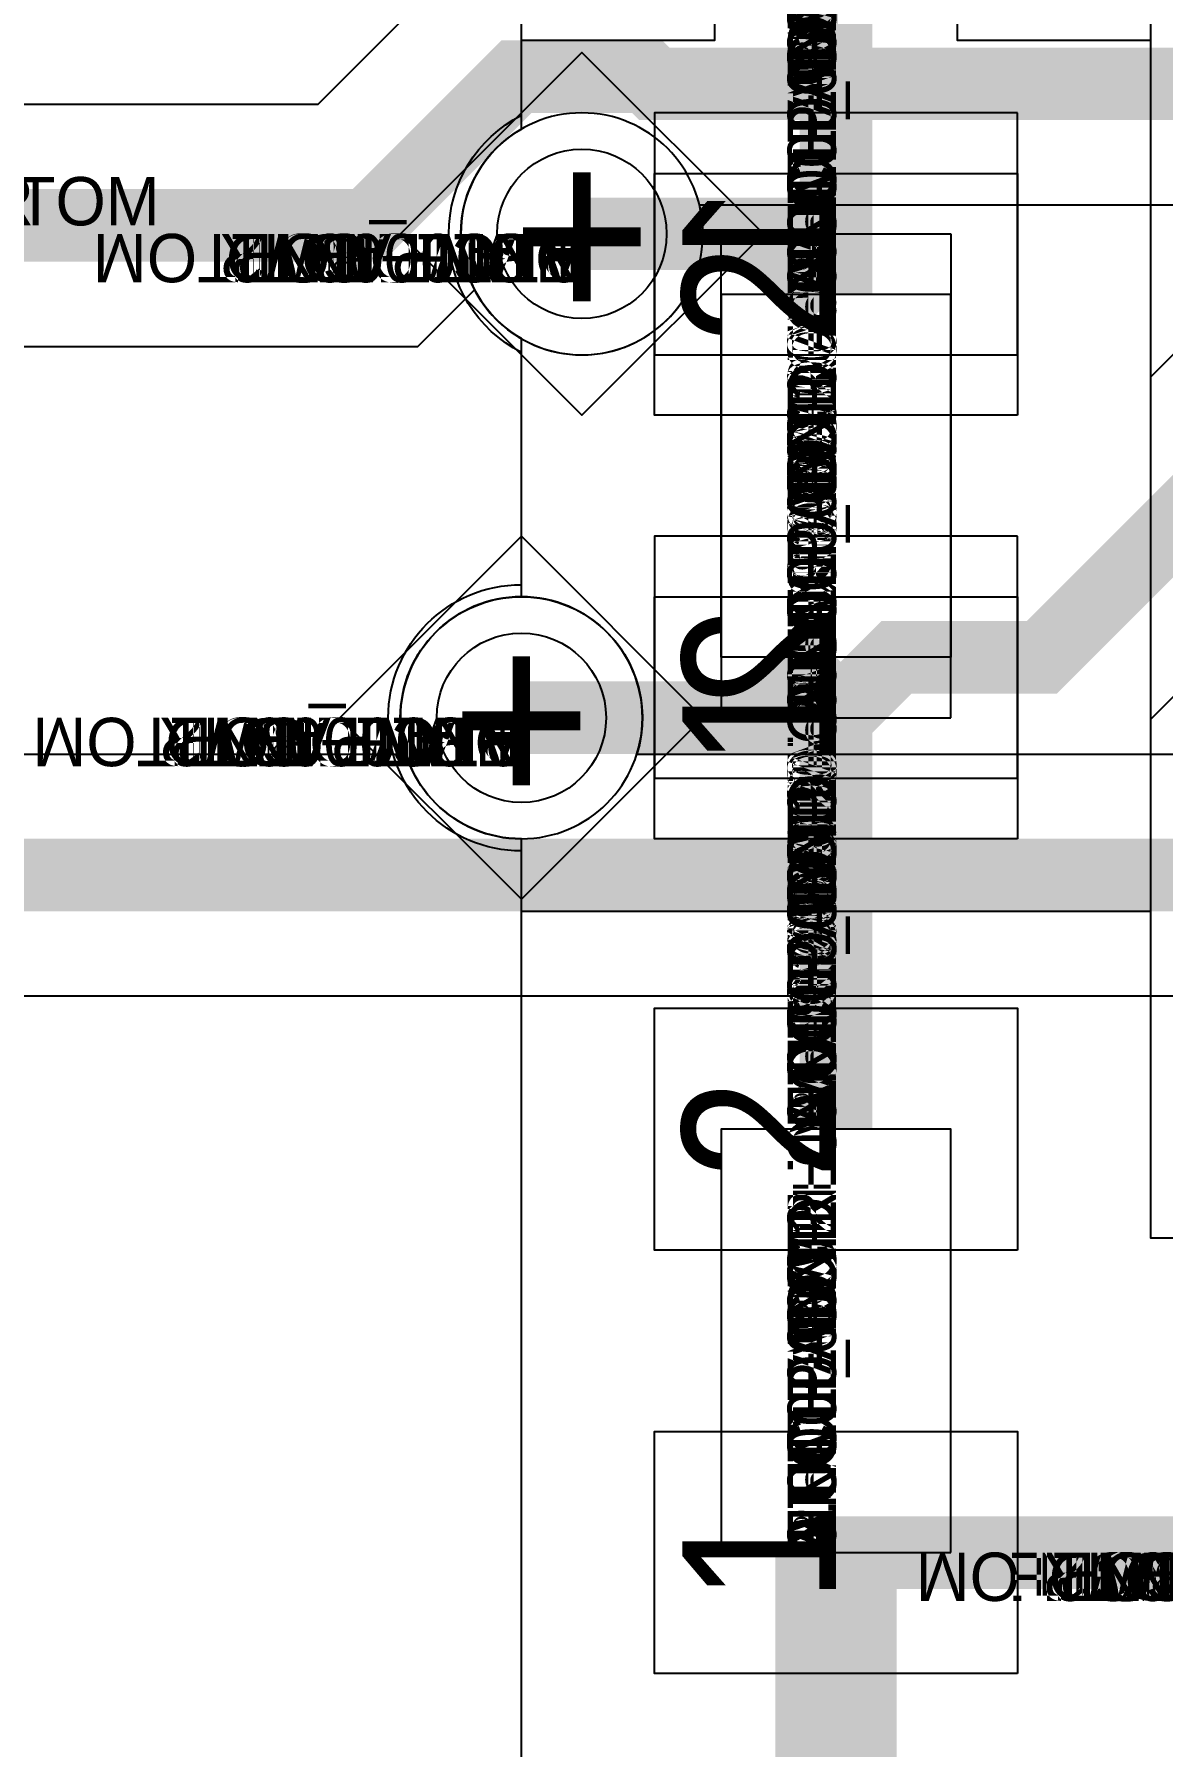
# Model space of a CAD drawing. Extents: x 0 to 323, y 0 to 320.
# Drawn here: x 41.05 to 45.71, y 171.6 to 178.68 of the extents above; entities that cross this region are included whole.
import ezdxf
from ezdxf.enums import TextEntityAlignment as Align

# ---------------------------------------------------------------- set-up
doc = ezdxf.new("R2010")
doc.units = 0
doc.header["$MEASUREMENT"] = 0
doc.layers.get('0').update_dxf_attribs({"linetype": 'CONTINUOUS'})
for name, color, linetype in [('CDN_FIGURES', 7, 'CONTINUOUS'), ('ETCH_BOTTOM', 7, 'CONTINUOUS'), ('ETCH_GND', 3, 'CONTINUOUS'), ('ETCH_INT1', 4, 'CONTINUOUS'), ('ETCH_INT2', 5, 'CONTINUOUS'), ('ETCH_PWR', 6, 'CONTINUOUS'), ('ETCH_TOP', 2, 'CONTINUOUS'), ('MANUFACTURING_NCLEGEND-1-6', 8, 'CONTINUOUS'), ('PACKAGE_GEOMETRY_ASSEMBLY_TOP', 11, 'CONTINUOUS'), ('PACKAGE_GEOMETRY_PIN_NUMBER', 9, 'CONTINUOUS')]:
    doc.layers.add(name, color=color, linetype=linetype)

# ---------------------------------------------------------------- blocks, each defined once
blk = doc.blocks.new('PAD_INFO')
for tag in ['SHAPE_TYPE', 'PAD_HEIGHT', 'PAD_LAYER', 'PAD_TYPE', 'PAD_WIDTH']:
    blk.add_attdef(tag, (0, 0), '', height=0.2)
at = {"flags": 2}
blk.add_attdef('CDN_TYPE', (0, 0), '', height=0.2, dxfattribs=at)
blk = doc.blocks.new('DRILL_INFO')
at = {"flags": 2}
blk.add_attdef('CDN_TYPE', (0, 0), '', height=0.2, dxfattribs=at)
for tag in ['FSHAPE', 'FCHAR', 'DRILL_HEIGHT', 'DIAMETER', 'PLATED', 'DRILL_WIDTH']:
    blk.add_attdef(tag, (0, 0), '', height=0.2)
blk = doc.blocks.new('VIA0700X0300')
at = {"layer": 'ETCH_BOTTOM'}
blk.add_circle((0, 0), 0.35, dxfattribs=at)
at = {"layer": 'ETCH_GND'}
blk.add_circle((0, 0), 0.35, dxfattribs=at)
at = {"layer": 'ETCH_INT1'}
blk.add_circle((0, 0), 0.35, dxfattribs=at)
at = {"layer": 'ETCH_INT2'}
blk.add_circle((0, 0), 0.35, dxfattribs=at)
at = {"layer": 'ETCH_PWR'}
blk.add_circle((0, 0), 0.35, dxfattribs=at)
at = {"layer": 'ETCH_TOP'}
blk.add_circle((0, 0), 0.35, dxfattribs=at)
ref = blk.add_blockref('PAD_INFO', (0, 0))
ref.add_attrib('PAD_LAYER', 'ETCH_TOP', (0, 0), dxfattribs={"height": 0.2})
ref.add_attrib('SHAPE_TYPE', 'NULL', (0, 0), dxfattribs={"height": 0.2})
ref.add_attrib('PAD_TYPE', 'ANTIPAD', (0, 0), dxfattribs={"height": 0.2})
ref.add_attrib('PAD_WIDTH', '0.000000', (0, 0), dxfattribs={"height": 0.2})
ref.add_attrib('PAD_HEIGHT', '0.000000', (0, 0), dxfattribs={"height": 0.2})
ref = blk.add_blockref('PAD_INFO', (0, 0))
ref.add_attrib('PAD_LAYER', 'ETCH_GND', (0, 0), dxfattribs={"height": 0.2})
ref.add_attrib('SHAPE_TYPE', 'NULL', (0, 0), dxfattribs={"height": 0.2})
ref.add_attrib('PAD_TYPE', 'ANTIPAD', (0, 0), dxfattribs={"height": 0.2})
ref.add_attrib('PAD_WIDTH', '0.000000', (0, 0), dxfattribs={"height": 0.2})
ref.add_attrib('PAD_HEIGHT', '0.000000', (0, 0), dxfattribs={"height": 0.2})
ref = blk.add_blockref('PAD_INFO', (0, 0))
ref.add_attrib('PAD_LAYER', 'ETCH_INT1', (0, 0), dxfattribs={"height": 0.2})
ref.add_attrib('SHAPE_TYPE', 'NULL', (0, 0), dxfattribs={"height": 0.2})
ref.add_attrib('PAD_TYPE', 'ANTIPAD', (0, 0), dxfattribs={"height": 0.2})
ref.add_attrib('PAD_WIDTH', '0.000000', (0, 0), dxfattribs={"height": 0.2})
ref.add_attrib('PAD_HEIGHT', '0.000000', (0, 0), dxfattribs={"height": 0.2})
ref = blk.add_blockref('PAD_INFO', (0, 0))
ref.add_attrib('PAD_LAYER', 'ETCH_INT2', (0, 0), dxfattribs={"height": 0.2})
ref.add_attrib('SHAPE_TYPE', 'NULL', (0, 0), dxfattribs={"height": 0.2})
ref.add_attrib('PAD_TYPE', 'ANTIPAD', (0, 0), dxfattribs={"height": 0.2})
ref.add_attrib('PAD_WIDTH', '0.000000', (0, 0), dxfattribs={"height": 0.2})
ref.add_attrib('PAD_HEIGHT', '0.000000', (0, 0), dxfattribs={"height": 0.2})
ref = blk.add_blockref('PAD_INFO', (0, 0))
ref.add_attrib('PAD_LAYER', 'ETCH_PWR', (0, 0), dxfattribs={"height": 0.2})
ref.add_attrib('SHAPE_TYPE', 'NULL', (0, 0), dxfattribs={"height": 0.2})
ref.add_attrib('PAD_TYPE', 'ANTIPAD', (0, 0), dxfattribs={"height": 0.2})
ref.add_attrib('PAD_WIDTH', '0.000000', (0, 0), dxfattribs={"height": 0.2})
ref.add_attrib('PAD_HEIGHT', '0.000000', (0, 0), dxfattribs={"height": 0.2})
ref = blk.add_blockref('PAD_INFO', (0, 0))
ref.add_attrib('PAD_LAYER', 'ETCH_BOTTOM', (0, 0), dxfattribs={"height": 0.2})
ref.add_attrib('SHAPE_TYPE', 'NULL', (0, 0), dxfattribs={"height": 0.2})
ref.add_attrib('PAD_TYPE', 'ANTIPAD', (0, 0), dxfattribs={"height": 0.2})
ref.add_attrib('PAD_WIDTH', '0.000000', (0, 0), dxfattribs={"height": 0.2})
ref.add_attrib('PAD_HEIGHT', '0.000000', (0, 0), dxfattribs={"height": 0.2})
ref = blk.add_blockref('PAD_INFO', (0, 0))
ref.add_attrib('PAD_LAYER', 'ETCH_TOP', (0, 0), dxfattribs={"height": 0.2})
ref.add_attrib('SHAPE_TYPE', 'NULL', (0, 0), dxfattribs={"height": 0.2})
ref.add_attrib('PAD_TYPE', 'THERMAL', (0, 0), dxfattribs={"height": 0.2})
ref.add_attrib('PAD_WIDTH', '0.000000', (0, 0), dxfattribs={"height": 0.2})
ref.add_attrib('PAD_HEIGHT', '0.000000', (0, 0), dxfattribs={"height": 0.2})
ref = blk.add_blockref('PAD_INFO', (0, 0))
ref.add_attrib('PAD_LAYER', 'ETCH_GND', (0, 0), dxfattribs={"height": 0.2})
ref.add_attrib('SHAPE_TYPE', 'NULL', (0, 0), dxfattribs={"height": 0.2})
ref.add_attrib('PAD_TYPE', 'THERMAL', (0, 0), dxfattribs={"height": 0.2})
ref.add_attrib('PAD_WIDTH', '0.000000', (0, 0), dxfattribs={"height": 0.2})
ref.add_attrib('PAD_HEIGHT', '0.000000', (0, 0), dxfattribs={"height": 0.2})
ref = blk.add_blockref('PAD_INFO', (0, 0))
ref.add_attrib('PAD_LAYER', 'ETCH_INT1', (0, 0), dxfattribs={"height": 0.2})
ref.add_attrib('SHAPE_TYPE', 'NULL', (0, 0), dxfattribs={"height": 0.2})
ref.add_attrib('PAD_TYPE', 'THERMAL', (0, 0), dxfattribs={"height": 0.2})
ref.add_attrib('PAD_WIDTH', '0.000000', (0, 0), dxfattribs={"height": 0.2})
ref.add_attrib('PAD_HEIGHT', '0.000000', (0, 0), dxfattribs={"height": 0.2})
ref = blk.add_blockref('PAD_INFO', (0, 0))
ref.add_attrib('PAD_LAYER', 'ETCH_INT2', (0, 0), dxfattribs={"height": 0.2})
ref.add_attrib('SHAPE_TYPE', 'NULL', (0, 0), dxfattribs={"height": 0.2})
ref.add_attrib('PAD_TYPE', 'THERMAL', (0, 0), dxfattribs={"height": 0.2})
ref.add_attrib('PAD_WIDTH', '0.000000', (0, 0), dxfattribs={"height": 0.2})
ref.add_attrib('PAD_HEIGHT', '0.000000', (0, 0), dxfattribs={"height": 0.2})
ref = blk.add_blockref('PAD_INFO', (0, 0))
ref.add_attrib('PAD_LAYER', 'ETCH_PWR', (0, 0), dxfattribs={"height": 0.2})
ref.add_attrib('SHAPE_TYPE', 'NULL', (0, 0), dxfattribs={"height": 0.2})
ref.add_attrib('PAD_TYPE', 'THERMAL', (0, 0), dxfattribs={"height": 0.2})
ref.add_attrib('PAD_WIDTH', '0.000000', (0, 0), dxfattribs={"height": 0.2})
ref.add_attrib('PAD_HEIGHT', '0.000000', (0, 0), dxfattribs={"height": 0.2})
ref = blk.add_blockref('PAD_INFO', (0, 0))
ref.add_attrib('PAD_LAYER', 'ETCH_BOTTOM', (0, 0), dxfattribs={"height": 0.2})
ref.add_attrib('SHAPE_TYPE', 'NULL', (0, 0), dxfattribs={"height": 0.2})
ref.add_attrib('PAD_TYPE', 'THERMAL', (0, 0), dxfattribs={"height": 0.2})
ref.add_attrib('PAD_WIDTH', '0.000000', (0, 0), dxfattribs={"height": 0.2})
ref.add_attrib('PAD_HEIGHT', '0.000000', (0, 0), dxfattribs={"height": 0.2})
ref = blk.add_blockref('PAD_INFO', (0, 0))
ref.add_attrib('PAD_LAYER', 'ETCH_TOP', (0, 0), dxfattribs={"height": 0.2})
ref.add_attrib('SHAPE_TYPE', 'CIRCLE', (0, 0), dxfattribs={"height": 0.2})
ref.add_attrib('PAD_TYPE', 'REGULAR', (0, 0), dxfattribs={"height": 0.2})
ref.add_attrib('PAD_WIDTH', '0.700000', (0, 0), dxfattribs={"height": 0.2})
ref.add_attrib('PAD_HEIGHT', '0.700000', (0, 0), dxfattribs={"height": 0.2})
ref = blk.add_blockref('PAD_INFO', (0, 0))
ref.add_attrib('PAD_LAYER', 'ETCH_GND', (0, 0), dxfattribs={"height": 0.2})
ref.add_attrib('SHAPE_TYPE', 'CIRCLE', (0, 0), dxfattribs={"height": 0.2})
ref.add_attrib('PAD_TYPE', 'REGULAR', (0, 0), dxfattribs={"height": 0.2})
ref.add_attrib('PAD_WIDTH', '0.700000', (0, 0), dxfattribs={"height": 0.2})
ref.add_attrib('PAD_HEIGHT', '0.700000', (0, 0), dxfattribs={"height": 0.2})
ref = blk.add_blockref('PAD_INFO', (0, 0))
ref.add_attrib('PAD_LAYER', 'ETCH_INT1', (0, 0), dxfattribs={"height": 0.2})
ref.add_attrib('SHAPE_TYPE', 'CIRCLE', (0, 0), dxfattribs={"height": 0.2})
ref.add_attrib('PAD_TYPE', 'REGULAR', (0, 0), dxfattribs={"height": 0.2})
ref.add_attrib('PAD_WIDTH', '0.700000', (0, 0), dxfattribs={"height": 0.2})
ref.add_attrib('PAD_HEIGHT', '0.700000', (0, 0), dxfattribs={"height": 0.2})
ref = blk.add_blockref('PAD_INFO', (0, 0))
ref.add_attrib('PAD_LAYER', 'ETCH_INT2', (0, 0), dxfattribs={"height": 0.2})
ref.add_attrib('SHAPE_TYPE', 'CIRCLE', (0, 0), dxfattribs={"height": 0.2})
ref.add_attrib('PAD_TYPE', 'REGULAR', (0, 0), dxfattribs={"height": 0.2})
ref.add_attrib('PAD_WIDTH', '0.700000', (0, 0), dxfattribs={"height": 0.2})
ref.add_attrib('PAD_HEIGHT', '0.700000', (0, 0), dxfattribs={"height": 0.2})
ref = blk.add_blockref('PAD_INFO', (0, 0))
ref.add_attrib('PAD_LAYER', 'ETCH_PWR', (0, 0), dxfattribs={"height": 0.2})
ref.add_attrib('SHAPE_TYPE', 'CIRCLE', (0, 0), dxfattribs={"height": 0.2})
ref.add_attrib('PAD_TYPE', 'REGULAR', (0, 0), dxfattribs={"height": 0.2})
ref.add_attrib('PAD_WIDTH', '0.700000', (0, 0), dxfattribs={"height": 0.2})
ref.add_attrib('PAD_HEIGHT', '0.700000', (0, 0), dxfattribs={"height": 0.2})
ref = blk.add_blockref('PAD_INFO', (0, 0))
ref.add_attrib('PAD_LAYER', 'ETCH_BOTTOM', (0, 0), dxfattribs={"height": 0.2})
ref.add_attrib('SHAPE_TYPE', 'CIRCLE', (0, 0), dxfattribs={"height": 0.2})
ref.add_attrib('PAD_TYPE', 'REGULAR', (0, 0), dxfattribs={"height": 0.2})
ref.add_attrib('PAD_WIDTH', '0.700000', (0, 0), dxfattribs={"height": 0.2})
ref.add_attrib('PAD_HEIGHT', '0.700000', (0, 0), dxfattribs={"height": 0.2})
ref = blk.add_blockref('DRILL_INFO', (0, 0))
ref.add_attrib('DIAMETER', '0.300000', (0, 0), dxfattribs={"height": 0.2})
ref.add_attrib('PLATED', 'PLATED', (0, 0), dxfattribs={"height": 0.2})
ref.add_attrib('FSHAPE', 'DIAMOND', (0, 0), dxfattribs={"height": 0.2})
ref.add_attrib('FCHAR', '+', (0, 0), dxfattribs={"height": 0.2})
ref.add_attrib('DRILL_WIDTH', '1.500000', (0, 0), dxfattribs={"height": 0.2})
ref.add_attrib('DRILL_HEIGHT', '1.500000', (0, 0), dxfattribs={"height": 0.2})
for tag in ['CDN_TYPE', 'PIN']:
    blk.add_attdef(tag, (0, 0), '', height=0.2)
at = {"flags": 2}
for tag in ['PSTKNAME', 'BBV']:
    blk.add_attdef(tag, (0, 0), '', height=0.2, dxfattribs=at)
blk = doc.blocks.new('FIGURE_DIAMOND')
at = {"layer": 'CDN_FIGURES'}
blk.add_lwpolyline([(-0.5, 0), (0, 0.5), (0.5, 0), (0, -0.5)], close=True, dxfattribs=at)
blk = doc.blocks.new('RC1000X1500TS')
at = {"layer": 'ETCH_TOP'}
blk.add_lwpolyline([(-0.5, -0.75), (-0.5, 0.75), (0.5, 0.75), (0.5, -0.75)], close=True, dxfattribs=at)
ref = blk.add_blockref('PAD_INFO', (0, 0))
ref.add_attrib('PAD_LAYER', 'ETCH_TOP', (0, 0), dxfattribs={"height": 0.2})
ref.add_attrib('SHAPE_TYPE', 'NULL', (0, 0), dxfattribs={"height": 0.2})
ref.add_attrib('PAD_TYPE', 'ANTIPAD', (0, 0), dxfattribs={"height": 0.2})
ref.add_attrib('PAD_WIDTH', '0.000000', (0, 0), dxfattribs={"height": 0.2})
ref.add_attrib('PAD_HEIGHT', '0.000000', (0, 0), dxfattribs={"height": 0.2})
ref = blk.add_blockref('PAD_INFO', (0, 0))
ref.add_attrib('PAD_LAYER', 'ETCH_GND', (0, 0), dxfattribs={"height": 0.2})
ref.add_attrib('SHAPE_TYPE', 'NULL', (0, 0), dxfattribs={"height": 0.2})
ref.add_attrib('PAD_TYPE', 'ANTIPAD', (0, 0), dxfattribs={"height": 0.2})
ref.add_attrib('PAD_WIDTH', '0.000000', (0, 0), dxfattribs={"height": 0.2})
ref.add_attrib('PAD_HEIGHT', '0.000000', (0, 0), dxfattribs={"height": 0.2})
ref = blk.add_blockref('PAD_INFO', (0, 0))
ref.add_attrib('PAD_LAYER', 'ETCH_INT1', (0, 0), dxfattribs={"height": 0.2})
ref.add_attrib('SHAPE_TYPE', 'NULL', (0, 0), dxfattribs={"height": 0.2})
ref.add_attrib('PAD_TYPE', 'ANTIPAD', (0, 0), dxfattribs={"height": 0.2})
ref.add_attrib('PAD_WIDTH', '0.000000', (0, 0), dxfattribs={"height": 0.2})
ref.add_attrib('PAD_HEIGHT', '0.000000', (0, 0), dxfattribs={"height": 0.2})
ref = blk.add_blockref('PAD_INFO', (0, 0))
ref.add_attrib('PAD_LAYER', 'ETCH_INT2', (0, 0), dxfattribs={"height": 0.2})
ref.add_attrib('SHAPE_TYPE', 'NULL', (0, 0), dxfattribs={"height": 0.2})
ref.add_attrib('PAD_TYPE', 'ANTIPAD', (0, 0), dxfattribs={"height": 0.2})
ref.add_attrib('PAD_WIDTH', '0.000000', (0, 0), dxfattribs={"height": 0.2})
ref.add_attrib('PAD_HEIGHT', '0.000000', (0, 0), dxfattribs={"height": 0.2})
ref = blk.add_blockref('PAD_INFO', (0, 0))
ref.add_attrib('PAD_LAYER', 'ETCH_PWR', (0, 0), dxfattribs={"height": 0.2})
ref.add_attrib('SHAPE_TYPE', 'NULL', (0, 0), dxfattribs={"height": 0.2})
ref.add_attrib('PAD_TYPE', 'ANTIPAD', (0, 0), dxfattribs={"height": 0.2})
ref.add_attrib('PAD_WIDTH', '0.000000', (0, 0), dxfattribs={"height": 0.2})
ref.add_attrib('PAD_HEIGHT', '0.000000', (0, 0), dxfattribs={"height": 0.2})
ref = blk.add_blockref('PAD_INFO', (0, 0))
ref.add_attrib('PAD_LAYER', 'ETCH_BOTTOM', (0, 0), dxfattribs={"height": 0.2})
ref.add_attrib('SHAPE_TYPE', 'NULL', (0, 0), dxfattribs={"height": 0.2})
ref.add_attrib('PAD_TYPE', 'ANTIPAD', (0, 0), dxfattribs={"height": 0.2})
ref.add_attrib('PAD_WIDTH', '0.000000', (0, 0), dxfattribs={"height": 0.2})
ref.add_attrib('PAD_HEIGHT', '0.000000', (0, 0), dxfattribs={"height": 0.2})
ref = blk.add_blockref('PAD_INFO', (0, 0))
ref.add_attrib('PAD_LAYER', 'ETCH_TOP', (0, 0), dxfattribs={"height": 0.2})
ref.add_attrib('SHAPE_TYPE', 'NULL', (0, 0), dxfattribs={"height": 0.2})
ref.add_attrib('PAD_TYPE', 'THERMAL', (0, 0), dxfattribs={"height": 0.2})
ref.add_attrib('PAD_WIDTH', '0.000000', (0, 0), dxfattribs={"height": 0.2})
ref.add_attrib('PAD_HEIGHT', '0.000000', (0, 0), dxfattribs={"height": 0.2})
ref = blk.add_blockref('PAD_INFO', (0, 0))
ref.add_attrib('PAD_LAYER', 'ETCH_GND', (0, 0), dxfattribs={"height": 0.2})
ref.add_attrib('SHAPE_TYPE', 'NULL', (0, 0), dxfattribs={"height": 0.2})
ref.add_attrib('PAD_TYPE', 'THERMAL', (0, 0), dxfattribs={"height": 0.2})
ref.add_attrib('PAD_WIDTH', '0.000000', (0, 0), dxfattribs={"height": 0.2})
ref.add_attrib('PAD_HEIGHT', '0.000000', (0, 0), dxfattribs={"height": 0.2})
ref = blk.add_blockref('PAD_INFO', (0, 0))
ref.add_attrib('PAD_LAYER', 'ETCH_INT1', (0, 0), dxfattribs={"height": 0.2})
ref.add_attrib('SHAPE_TYPE', 'NULL', (0, 0), dxfattribs={"height": 0.2})
ref.add_attrib('PAD_TYPE', 'THERMAL', (0, 0), dxfattribs={"height": 0.2})
ref.add_attrib('PAD_WIDTH', '0.000000', (0, 0), dxfattribs={"height": 0.2})
ref.add_attrib('PAD_HEIGHT', '0.000000', (0, 0), dxfattribs={"height": 0.2})
ref = blk.add_blockref('PAD_INFO', (0, 0))
ref.add_attrib('PAD_LAYER', 'ETCH_INT2', (0, 0), dxfattribs={"height": 0.2})
ref.add_attrib('SHAPE_TYPE', 'NULL', (0, 0), dxfattribs={"height": 0.2})
ref.add_attrib('PAD_TYPE', 'THERMAL', (0, 0), dxfattribs={"height": 0.2})
ref.add_attrib('PAD_WIDTH', '0.000000', (0, 0), dxfattribs={"height": 0.2})
ref.add_attrib('PAD_HEIGHT', '0.000000', (0, 0), dxfattribs={"height": 0.2})
ref = blk.add_blockref('PAD_INFO', (0, 0))
ref.add_attrib('PAD_LAYER', 'ETCH_PWR', (0, 0), dxfattribs={"height": 0.2})
ref.add_attrib('SHAPE_TYPE', 'NULL', (0, 0), dxfattribs={"height": 0.2})
ref.add_attrib('PAD_TYPE', 'THERMAL', (0, 0), dxfattribs={"height": 0.2})
ref.add_attrib('PAD_WIDTH', '0.000000', (0, 0), dxfattribs={"height": 0.2})
ref.add_attrib('PAD_HEIGHT', '0.000000', (0, 0), dxfattribs={"height": 0.2})
ref = blk.add_blockref('PAD_INFO', (0, 0))
ref.add_attrib('PAD_LAYER', 'ETCH_BOTTOM', (0, 0), dxfattribs={"height": 0.2})
ref.add_attrib('SHAPE_TYPE', 'NULL', (0, 0), dxfattribs={"height": 0.2})
ref.add_attrib('PAD_TYPE', 'THERMAL', (0, 0), dxfattribs={"height": 0.2})
ref.add_attrib('PAD_WIDTH', '0.000000', (0, 0), dxfattribs={"height": 0.2})
ref.add_attrib('PAD_HEIGHT', '0.000000', (0, 0), dxfattribs={"height": 0.2})
ref = blk.add_blockref('PAD_INFO', (0, 0))
ref.add_attrib('PAD_LAYER', 'ETCH_GND', (0, 0), dxfattribs={"height": 0.2})
ref.add_attrib('SHAPE_TYPE', 'NULL', (0, 0), dxfattribs={"height": 0.2})
ref.add_attrib('PAD_TYPE', 'REGULAR', (0, 0), dxfattribs={"height": 0.2})
ref.add_attrib('PAD_WIDTH', '0.000000', (0, 0), dxfattribs={"height": 0.2})
ref.add_attrib('PAD_HEIGHT', '0.000000', (0, 0), dxfattribs={"height": 0.2})
ref = blk.add_blockref('PAD_INFO', (0, 0))
ref.add_attrib('PAD_LAYER', 'ETCH_INT1', (0, 0), dxfattribs={"height": 0.2})
ref.add_attrib('SHAPE_TYPE', 'NULL', (0, 0), dxfattribs={"height": 0.2})
ref.add_attrib('PAD_TYPE', 'REGULAR', (0, 0), dxfattribs={"height": 0.2})
ref.add_attrib('PAD_WIDTH', '0.000000', (0, 0), dxfattribs={"height": 0.2})
ref.add_attrib('PAD_HEIGHT', '0.000000', (0, 0), dxfattribs={"height": 0.2})
ref = blk.add_blockref('PAD_INFO', (0, 0))
ref.add_attrib('PAD_LAYER', 'ETCH_INT2', (0, 0), dxfattribs={"height": 0.2})
ref.add_attrib('SHAPE_TYPE', 'NULL', (0, 0), dxfattribs={"height": 0.2})
ref.add_attrib('PAD_TYPE', 'REGULAR', (0, 0), dxfattribs={"height": 0.2})
ref.add_attrib('PAD_WIDTH', '0.000000', (0, 0), dxfattribs={"height": 0.2})
ref.add_attrib('PAD_HEIGHT', '0.000000', (0, 0), dxfattribs={"height": 0.2})
ref = blk.add_blockref('PAD_INFO', (0, 0))
ref.add_attrib('PAD_LAYER', 'ETCH_PWR', (0, 0), dxfattribs={"height": 0.2})
ref.add_attrib('SHAPE_TYPE', 'NULL', (0, 0), dxfattribs={"height": 0.2})
ref.add_attrib('PAD_TYPE', 'REGULAR', (0, 0), dxfattribs={"height": 0.2})
ref.add_attrib('PAD_WIDTH', '0.000000', (0, 0), dxfattribs={"height": 0.2})
ref.add_attrib('PAD_HEIGHT', '0.000000', (0, 0), dxfattribs={"height": 0.2})
ref = blk.add_blockref('PAD_INFO', (0, 0))
ref.add_attrib('PAD_LAYER', 'ETCH_BOTTOM', (0, 0), dxfattribs={"height": 0.2})
ref.add_attrib('SHAPE_TYPE', 'NULL', (0, 0), dxfattribs={"height": 0.2})
ref.add_attrib('PAD_TYPE', 'REGULAR', (0, 0), dxfattribs={"height": 0.2})
ref.add_attrib('PAD_WIDTH', '0.000000', (0, 0), dxfattribs={"height": 0.2})
ref.add_attrib('PAD_HEIGHT', '0.000000', (0, 0), dxfattribs={"height": 0.2})
ref = blk.add_blockref('DRILL_INFO', (0, 0))
ref.add_attrib('DIAMETER', '0.000000', (0, 0), dxfattribs={"height": 0.2})
ref.add_attrib('PLATED', 'PLATED', (0, 0), dxfattribs={"height": 0.2})
ref.add_attrib('FSHAPE', 'NULL', (0, 0), dxfattribs={"height": 0.2})
ref.add_attrib('DRILL_WIDTH', '0.000000', (0, 0), dxfattribs={"height": 0.2})
ref.add_attrib('DRILL_HEIGHT', '0.000000', (0, 0), dxfattribs={"height": 0.2})
ref = blk.add_blockref('PAD_INFO', (0, 0))
ref.add_attrib('PAD_LAYER', 'ETCH_TOP', (0, 0), dxfattribs={"height": 0.2})
ref.add_attrib('SHAPE_TYPE', 'RECTANGLE', (0, 0), dxfattribs={"height": 0.2})
ref.add_attrib('PAD_TYPE', 'REGULAR', (0, 0), dxfattribs={"height": 0.2})
ref.add_attrib('PAD_WIDTH', '1.000000', (0, 0), dxfattribs={"height": 0.2})
ref.add_attrib('PAD_HEIGHT', '1.500000', (0, 0), dxfattribs={"height": 0.2})
for tag in ['CDN_TYPE', 'PIN']:
    blk.add_attdef(tag, (0, 0), '', height=0.2)
at = {"flags": 2}
for tag in ['PSTKNAME', 'BBV']:
    blk.add_attdef(tag, (0, 0), '', height=0.2, dxfattribs=at)
blk = doc.blocks.new('F56')
at = {"layer": 'PACKAGE_GEOMETRY_ASSEMBLY_TOP'}
blk.add_lwpolyline([(0, -0.475), (1.75, -0.475), (1.75, 0.475), (0, 0.475)], close=True, dxfattribs=at)
at = {"layer": 'ETCH_TOP'}
ref = blk.add_blockref('RC1000X1500TS', (0, 0), dxfattribs=at)
ref.add_attrib('CDN_TYPE', 'PIN', (0, 0), dxfattribs={"height": 0.2})
ref.add_attrib('PIN', '1', (0, 0), dxfattribs={"height": 0.2})
ref = blk.add_blockref('RC1000X1500TS', (1.75, 0), dxfattribs=at)
ref.add_attrib('CDN_TYPE', 'PIN', (0, 0), dxfattribs={"height": 0.2})
ref.add_attrib('PIN', '2', (0, 0), dxfattribs={"height": 0.2})
at = {"flags": 2}
for tag in ['SYMBOL_TYPE', 'CDN_TYPE', 'REFDES']:
    blk.add_attdef(tag, (0, 0), '', height=0.2, dxfattribs=at)

msp = doc.modelspace()

# ---------------------------------------------------------------- linework, layer by layer
at = {"layer": 'ETCH_BOTTOM'}
msp.add_lwpolyline([(45.6627, 175.0554), (43.0625, 175.0554), (43.0625, 175.3054, -1), (43.0625, 176.4056), (43.0625, 177.3655, -0.612319), (43.0625, 178.3455), (43.0625, 178.9056), (45.6627, 178.9056)], format="xyb", close=True, dxfattribs=at)
for points in [[(44.3626, 177.8555, 0.3, 0.3, 0), (43.3126, 177.8555, 0.3, 0.3, 0)], [(43.0626, 175.8555, 0.3, 0.3, 0), (44.1126, 175.8555, 0.3, 0.3, 0), (44.3626, 176.1055, 0.3, 0.3, 0)]]:
    msp.add_lwpolyline(points, format="xyseb", dxfattribs=at)
at = {"layer": 'ETCH_GND'}
for points in [[(43.8127, 177.8555, 1), (42.8125, 177.8555, 1)], [(43.5627, 175.8555, 1), (42.5625, 175.8555, 1)]]:
    msp.add_lwpolyline(points, format="xyb", close=True, dxfattribs=at)
at = {"layer": 'ETCH_INT1'}
for points, format in [([(57.1255, 179.1756), (56.3405, 178.3906), (53.6918, 178.3906, 3.277201), (53.1334, 178.3906), (50.8847, 178.3906), (50.2997, 178.9756), (48.3067, 178.9756, 1.643726), (47.4185, 178.9756), (43.819, 178.9756), (43.789, 179.0056), (42.8362, 179.0056), (42.2212, 178.3906), (39.5476, 178.3906, 1), (39.5476, 177.3904), (42.6354, 177.3904), (42.8692, 177.6242, 0.887244), (43.7981, 177.9754), (49.526, 177.9754, 1.381872), (50.3531, 177.5078), (50.4705, 177.3904), (56.3705, 177.3904), (57.309, 176.4519, 1)], "xyb"), ([(56.5776, 177.8905, 0.3, 0.3, 0), (50.6776, 177.8905, 0.3, 0.3, 0), (50.0926, 178.4755, 0.3, 0.3, 0), (43.6119, 178.4755, 0.3, 0.3, 0), (43.5819, 178.5055, 0.3, 0.3, 0), (43.0433, 178.5055, 0.3, 0.3, 0), (42.4283, 177.8905, 0.3, 0.3, 0), (39.5476, 177.8905, 0.3, 0.3, 0)], "xyseb")]:
    msp.add_lwpolyline(points, format=format, dxfattribs=at)
msp.add_lwpolyline([(43.5627, 175.8555, 1), (42.5625, 175.8555, 1)], format="xyb", close=True, dxfattribs=at)
at = {"layer": 'ETCH_INT2'}
for points, format in [([(143.3126, 210.5862, 0.3, 0.3, 0), (127.4319, 194.7055, 0.3, 0.3, 0), (127.3126, 194.7055, 0.3, 0.3, 0), (124.8626, 192.2555, 0.3, 0.3, 0), (124.8626, 186.6055, 0.3, 0.3, 0), (119.0846, 180.8275, 0.3, 0.3, 0), (119.0846, 180.7082, 0.3, 0.3, 0), (114.2269, 175.8505, 0.3, 0.3, 0), (105.8483, 175.8505, 0.3, 0.3, 0), (105.6033, 175.6055, 0.3, 0.3, 0), (85.7819, 175.6055, 0.3, 0.3, 0), (85.5819, 175.8055, 0.3, 0.3, 0), (78.9933, 175.8055, 0.3, 0.3, 0), (78.5933, 175.4055, 0.3, 0.3, 0), (70.0433, 175.4055, 0.3, 0.3, 0), (69.6433, 175.0055, 0.3, 0.3, 0), (53.5819, 175.0055, 0.3, 0.3, 0), (52.9819, 175.6055, 0.3, 0.3, 0), (48.3433, 175.6055, 0.3, 0.3, 0), (47.9433, 175.2055, 0.3, 0.3, 0), (22.3626, 175.2055, 0.3, 0.3, 0), (19.7426, 177.8255, 0.3, 0.3, 0), (16.0126, 177.8255, 0.3, 0.3, 0)], "xyseb"), ([(69.8504, 174.5054), (53.3748, 174.5054), (52.7748, 175.1054), (48.5504, 175.1054), (48.1504, 174.7054), (30.0767, 174.7054, -70.921901), (30.0485, 174.7054), (22.1555, 174.7054), (19.5355, 177.3254), (16.936, 177.3254, -3.946266), (16.936, 178.3256), (19.9497, 178.3256), (22.5697, 175.7056), (42.5855, 175.7056, -1.362386), (43.5397, 175.7056), (47.7362, 175.7056), (48.1362, 176.1056), (53.189, 176.1056), (53.789, 175.5056), (59.6355, 175.5056, -1.362386)], "xyb")]:
    msp.add_lwpolyline(points, format=format, dxfattribs=at)
msp.add_lwpolyline([(43.8127, 177.8555, 1), (42.8125, 177.8555, 1)], format="xyb", close=True, dxfattribs=at)
at = {"layer": 'ETCH_PWR'}
for points in [[(43.8127, 177.8555, 1), (42.8125, 177.8555, 1)], [(43.5627, 175.8555, 1), (42.5625, 175.8555, 1)]]:
    msp.add_lwpolyline(points, format="xyb", close=True, dxfattribs=at)
at = {"layer": 'ETCH_TOP'}
for points, format in [([(43.0625, 171.3554), (43.0625, 175.3554, -1), (43.0625, 176.3556), (43.0625, 177.4224, -0.577293), (43.0625, 178.2886), (43.0625, 178.6556), (43.8625, 178.6556), (43.8625, 179.3054), (41.5625, 179.3054), (41.5625, 181.9056), (45.4127, 181.9056), (45.4127, 181.6128), (46.5555, 182.7556)], "xyb"), ([(44.3626, 180.6055, 0.3, 0.3, 0), (44.3626, 177.6055, 0.3, 0.3, 0)], "xyseb"), ([(43.3126, 177.8555, 0.3, 0.3, 0), (44.1126, 177.8555, 0.3, 0.3, 0), (44.3626, 177.6055, 0.3, 0.3, 0)], "xyseb"), ([(44.3626, 175.8555, 0.3, 0.3, 0), (44.6126, 176.1055, 0.3, 0.3, 0), (45.2126, 176.1055, 0.3, 0.3, 0), (46.7626, 177.6555, 0.3, 0.3, 0), (47.6126, 177.6555, 0.3, 0.3, 0), (47.8626, 177.4055, 0.3, 0.3, 0), (47.8626, 176.3055, 0.3, 0.3, 0)], "xyseb"), ([(44.3626, 175.8555, 0.3, 0.3, 0), (43.0626, 175.8555, 0.3, 0.3, 0)], "xyseb"), ([(44.3626, 174.1555, 0.3, 0.3, 0), (44.3626, 175.8555, 0.3, 0.3, 0)], "xyseb"), ([(48.6876, 160.2295, 0.5, 0.5, 0), (48.6626, 160.2545, 0.5, 0.5, 0), (48.6626, 162.3055, 0.5, 0.5, 0), (44.3626, 166.6055, 0.5, 0.5, 0), (44.3626, 172.4055, 0.5, 0.5, 0)], "xyseb"), ([(46.7126, 172.4055, 0.3, 0.3, 0), (44.3626, 172.4055, 0.3, 0.3, 0)], "xyseb")]:
    msp.add_lwpolyline(points, format=format, dxfattribs=at)
for points in [[(46.095, 180.8806), (45.4127, 180.1984), (45.4127, 179.3054), (44.8627, 179.3054), (44.8627, 178.6556), (45.6627, 178.6556), (45.6627, 177.2628), (46.5555, 178.1556)], [(46.4375, 176.6232), (45.6627, 175.8484), (45.6627, 173.7056), (49.5127, 173.7056)]]:
    msp.add_lwpolyline(points, dxfattribs=at)

# ---------------------------------------------------------------- block references
for p, rotation in [((44.3626, 175.8555), 90), ((44.3626, 172.4055), 90), ((48.4626, 172.4055), 180)]:
    msp.add_blockref('F56', p, dxfattribs=dict(rotation=rotation))
at = {"xscale": -1, "rotation": 90}
msp.add_blockref('F56', (44.3626, 177.8555), dxfattribs=at)
at = {"layer": 'ETCH_TOP'}
msp.add_blockref('VIA0700X0300', (39.5476, 177.8905), dxfattribs=at)
at = {"layer": 'ETCH_TOP', "rotation": 180}
for p in [(43.3126, 177.8555), (43.0626, 175.8555)]:
    msp.add_blockref('VIA0700X0300', p, dxfattribs=at)
at = {"layer": 'MANUFACTURING_NCLEGEND-1-6', "xscale": 1.5, "yscale": 1.5}
for p in [(43.3126, 177.8555), (43.0626, 175.8555)]:
    msp.add_blockref('FIGURE_DIAMOND', p, dxfattribs=at)

# ---------------------------------------------------------------- texts
at = {"layer": 'MANUFACTURING_NCLEGEND-1-6'}
for p in [(43.3126, 177.8555), (43.0626, 175.8555)]:
    msp.add_text('+', height=0.75, dxfattribs=at).set_placement(p, align=Align.MIDDLE_CENTER)
at = {"layer": 'PACKAGE_GEOMETRY_PIN_NUMBER', "text_generation_flag": 2, "width": 0.88}
for s, p in [('1', (44.3626, 177.8555)), ('2', (44.3626, 176.1055))]:
    msp.add_text(s, height=0.635, rotation=90, dxfattribs=at).set_placement(p, align=Align.CENTER)
at = {"layer": 'PACKAGE_GEOMETRY_PIN_NUMBER', "width": 0.88}
for s, p in [('2', (44.3626, 177.6055)), ('1', (44.3626, 175.8555)), ('2', (44.3626, 174.1555)), ('1', (44.3626, 172.4055))]:
    msp.add_text(s, height=0.635, rotation=90, dxfattribs=at).set_placement(p, align=Align.CENTER)

doc.saveas('drawing.dxf')
